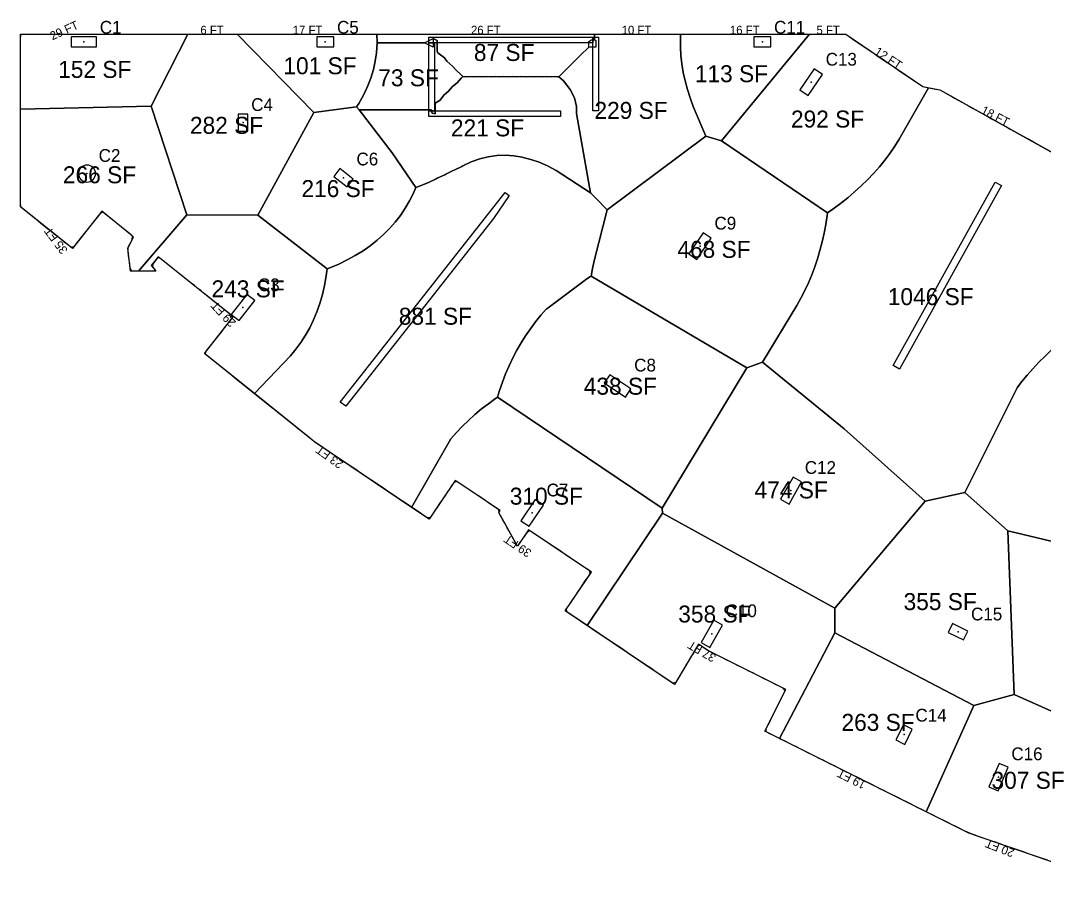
# Model space of a CAD drawing. Header units: metres. Extents: x 3272 to 9634, y 5311 to 56288.
# Drawn here: x 3292 to 4740, y 22001 to 23217 of the extents above; entities that cross this region are included whole.
import ezdxf
from ezdxf.enums import TextEntityAlignment as Align

# ---------------------------------------------------------------- set-up
doc = ezdxf.new("R2010")
doc.units = ezdxf.units.M
for name, color, linetype in [('BOUNDARY', 5, 'Continuous'), ('COL-LABEL', 2, 'Continuous'), ('COLS', 2, 'Continuous'), ('FLOOR_2_AREA_LABELS', 3, 'Continuous'), ('FLOOR_2_BOUNDARY', 5, 'Continuous'), ('FLOOR_2_COLUMNS', 7, 'Continuous'), ('FLOOR_2_FASCADE_COLUMNS', 30, 'Continuous'), ('FLOOR_2_FASCADE_WALLS', 4, 'Continuous'), ('FLOOR_2_LARGE_TRIBUTARY', 6, 'Continuous'), ('FLOOR_2_TRIBUTARY_COL_10', 2, 'Continuous'), ('FLOOR_2_TRIBUTARY_COL_11', 2, 'Continuous'), ('FLOOR_2_TRIBUTARY_COL_12', 2, 'Continuous'), ('FLOOR_2_TRIBUTARY_COL_16', 2, 'Continuous'), ('FLOOR_2_TRIBUTARY_COL_23', 2, 'Continuous'), ('FLOOR_2_TRIBUTARY_COL_24', 2, 'Continuous'), ('FLOOR_2_TRIBUTARY_COL_27', 2, 'Continuous'), ('FLOOR_2_TRIBUTARY_COL_32', 2, 'Continuous'), ('FLOOR_2_TRIBUTARY_COL_53', 2, 'Continuous'), ('FLOOR_2_TRIBUTARY_COL_54', 2, 'Continuous'), ('FLOOR_2_TRIBUTARY_COL_55', 2, 'Continuous'), ('FLOOR_2_TRIBUTARY_COL_56', 2, 'Continuous'), ('FLOOR_2_TRIBUTARY_COL_69', 2, 'Continuous'), ('FLOOR_2_TRIBUTARY_COL_7', 2, 'Continuous'), ('FLOOR_2_TRIBUTARY_COL_70', 2, 'Continuous'), ('FLOOR_2_TRIBUTARY_COL_71', 2, 'Continuous'), ('FLOOR_2_TRIBUTARY_COL_8', 2, 'Continuous'), ('FLOOR_2_TRIBUTARY_COL_9', 2, 'Continuous'), ('FLOOR_2_WALL_TRIBUTARY_43', 1, 'Continuous'), ('FLOOR_2_WALL_TRIBUTARY_44', 1, 'Continuous'), ('FLOOR_2_WALL_TRIBUTARY_45', 1, 'Continuous'), ('FLOOR_2_WALL_TRIBUTARY_46', 1, 'Continuous'), ('FLOOR_2_WALL_TRIBUTARY_47', 1, 'Continuous'), ('FLOOR_2_WALL_TRIBUTARY_62', 1, 'Continuous'), ('WALL', 4, 'Continuous')]:
    doc.layers.add(name, color=color, linetype=linetype)

msp = doc.modelspace()

# ---------------------------------------------------------------- linework, layer by layer
at = {"layer": 'BOUNDARY'}
msp.add_lwpolyline([(4826.5, 22001.1), (4633, 22068.1), (4344.6, 22212), (4374.1, 22271.1), (4264.8, 22325.6), (4250.8, 22335.1), (4216.9, 22278.3), (4062.4, 22382.3), (4099.3, 22437.1), (4010.6, 22496.7), (3994.9, 22473.4), (3968.5, 22521.3), (3970.2, 22523.9), (3906.8, 22566.6), (3869.9, 22511.9), (3708.6, 22620.5), (3552.2, 22745.9), (3593, 22797.7), (3487.1, 22882.7), (3477.2, 22870.1), (3484, 22862.3), (3448, 22862.3), (3443.9, 22894.8), (3452, 22910.4), (3450.1, 22912.4), (3407.1, 22946.9), (3365.6, 22894.2), (3292.3, 22953), (3292.3, 23197.1), (3373.3, 23197.1), (4458.8, 23197.1), (4567.7, 23123.2), (4592, 23118.4), (4851.1, 22974.5)], dxfattribs=at)
at = {"layer": 'COLS'}
for points in [[(3363.9, 23193.5), (3363.9, 23179.5), (3399.9, 23179.5), (3399.9, 23193.5)], [(3735.2, 23179.5), (3735.2, 23193.5), (3711.2, 23193.5), (3711.2, 23179.5)], [(4353, 23179.5), (4353, 23193.5), (4329, 23193.5), (4329, 23179.5)], [(4394.2, 23118.5), (4405.8, 23110.6), (4426, 23140.4), (4414.4, 23148.3)], [(3599.9, 23060.2), (3613.9, 23060.2), (3613.9, 23084.2), (3599.9, 23084.2)], [(3398.3, 23000.3), (3398.1, 23002.6), (3397.4, 23004.9), (3396.3, 23006.9), (3394.8, 23008.8), (3393, 23010.2), (3390.9, 23011.4), (3388.7, 23012), (3386.3, 23012.3), (3384, 23012), (3381.7, 23011.4), (3379.7, 23010.2), (3377.8, 23008.8), (3376.4, 23006.9), (3375.2, 23004.9), (3374.6, 23002.6), (3374.3, 23000.3), (3374.6, 22997.9), (3375.2, 22995.7), (3376.4, 22993.6), (3377.8, 22991.8), (3379.7, 22990.3), (3381.7, 22989.2), (3384, 22988.5), (3386.3, 22988.3), (3388.7, 22988.5), (3390.9, 22989.2), (3393, 22990.3), (3394.8, 22991.8), (3396.3, 22993.6), (3397.4, 22995.7), (3398.1, 22997.9)], [(3754, 22981.4), (3762.7, 22992.4), (3743.8, 23007.3), (3735.2, 22996.3)], [(4237, 22886.8), (4248.6, 22879), (4268.8, 22908.8), (4257.2, 22916.6)], [(3590.2, 22801.2), (3601.2, 22792.6), (3623.4, 22820.9), (3612.4, 22829.5)], [(4147.5, 22684.3), (4155.3, 22695.9), (4125.5, 22716), (4117.6, 22704.4)], [(4366.5, 22540.1), (4378.7, 22533.1), (4396.5, 22564.4), (4384.4, 22571.3)], [(3999.8, 22509.6), (4011.4, 22501.8), (4031.5, 22531.6), (4019.9, 22539.5)], [(4254.6, 22337.5), (4266.8, 22330.6), (4284.6, 22361.8), (4272.4, 22368.8)], [(4625.2, 22341), (4631.5, 22353.5), (4610, 22364.2), (4603.7, 22351.7)], [(4552.9, 22214.9), (4540.4, 22221.2), (4529.7, 22199.7), (4542.2, 22193.5)], [(4661.4, 22133.6), (4674.2, 22128), (4688.5, 22161.1), (4675.6, 22166.6)]]:
    msp.add_lwpolyline(points, close=True, dxfattribs=at)
at = {"layer": 'FLOOR_2_BOUNDARY'}
msp.add_lwpolyline([(4826.5, 22001.1), (4633, 22068.1), (4344.6, 22212), (4374.1, 22271.1), (4264.8, 22325.6), (4250.8, 22335.1), (4216.9, 22278.3), (4062.4, 22382.3), (4099.3, 22437.1), (4010.6, 22496.7), (3994.9, 22473.4), (3968.5, 22521.3), (3970.2, 22523.9), (3906.8, 22566.6), (3869.9, 22511.9), (3708.6, 22620.5), (3552.2, 22745.9), (3593, 22797.7), (3487.1, 22882.7), (3477.2, 22870.1), (3484, 22862.3), (3448, 22862.3), (3443.9, 22894.8), (3452, 22910.4), (3450.1, 22912.4), (3407.1, 22946.9), (3365.6, 22894.2), (3292.3, 22953), (3292.3, 23197.1), (3373.3, 23197.1), (4458.8, 23197.1), (4458.8, 23197.1), (4567.7, 23123.2), (4592, 23118.4), (4851.1, 22974.5)], dxfattribs=at)
at = {"layer": 'FLOOR_2_COLUMNS'}
for p in [(3381.9, 23186.5), (3723.2, 23186.5), (4341, 23186.5), (4410.1, 23129.4), (3606.9, 23072.2), (3386.3, 23000.3), (3748.9, 22994.4), (4252.9, 22897.8), (3606.8, 22811), (4136.5, 22700.1), (4381.5, 22552.2), (4015.7, 22520.6), (4617.6, 22352.6), (4269.6, 22349.7), (4541.3, 22207.3), (4674.9, 22147.3)]:
    msp.add_point(p, dxfattribs=at)
at = {"layer": 'FLOOR_2_FASCADE_COLUMNS'}
for points in [[(3292.3, 23089.9), (3292.3, 23095.9), (3292.3, 23101.9), (3292.3, 23107.9), (3292.3, 23113.9), (3292.3, 23119.9), (3292.3, 23125.9), (3292.3, 23131.9), (3292.3, 23137.9), (3292.3, 23143.9), (3292.3, 23149.9), (3292.3, 23155.9), (3292.3, 23161.9), (3292.3, 23167.9), (3292.3, 23173.9), (3292.3, 23179.9), (3292.3, 23185.9), (3292.3, 23191.9), (3293.1, 23197.1), (3299.1, 23197.1), (3305.1, 23197.1), (3311.1, 23197.1), (3317.1, 23197.1), (3323.1, 23197.1), (3329.1, 23197.1), (3335.1, 23197.1), (3341.1, 23197.1), (3347.1, 23197.1), (3353.1, 23197.1), (3359.1, 23197.1), (3365.1, 23197.1), (3371.1, 23197.1), (3377.1, 23197.1), (3383.1, 23197.1), (3389.1, 23197.1), (3395.1, 23197.1), (3401.1, 23197.1), (3407.1, 23197.1), (3413.1, 23197.1), (3419.1, 23197.1), (3425.1, 23197.1), (3431.1, 23197.1), (3437.1, 23197.1), (3443.1, 23197.1), (3449.1, 23197.1), (3455.1, 23197.1), (3461.1, 23197.1), (3467.1, 23197.1), (3473.1, 23197.1), (3479.1, 23197.1), (3485.1, 23197.1), (3491.1, 23197.1), (3497.1, 23197.1), (3503.1, 23197.1), (3509.1, 23197.1), (3515.1, 23197.1), (3521.1, 23197.1), (3527.1, 23197.1)], [(3527.1, 23197.1), (3533.1, 23197.1), (3539.1, 23197.1), (3545.1, 23197.1), (3551.1, 23197.1), (3557.1, 23197.1), (3563.1, 23197.1), (3569.1, 23197.1), (3575.1, 23197.1), (3581.1, 23197.1), (3587.1, 23197.1), (3593.1, 23197.1), (3599.1, 23197.1)], [(3599.1, 23197.1), (3605.1, 23197.1), (3611.1, 23197.1), (3617.1, 23197.1), (3623.1, 23197.1), (3629.1, 23197.1), (3635.1, 23197.1), (3641.1, 23197.1), (3647.1, 23197.1), (3653.1, 23197.1), (3659.1, 23197.1), (3665.1, 23197.1), (3671.1, 23197.1), (3677.1, 23197.1), (3683.1, 23197.1), (3689.1, 23197.1), (3695.1, 23197.1), (3701.1, 23197.1), (3707.1, 23197.1), (3713.1, 23197.1), (3719.1, 23197.1), (3725.1, 23197.1), (3731.1, 23197.1), (3737.1, 23197.1), (3743.1, 23197.1), (3749.1, 23197.1), (3755.1, 23197.1), (3761.1, 23197.1), (3767.1, 23197.1), (3773.1, 23197.1), (3779.1, 23197.1), (3785.1, 23197.1), (3791.1, 23197.1), (3797.1, 23197.1)], [(4223.1, 23197.1), (4229.1, 23197.1), (4235.1, 23197.1), (4241.1, 23197.1), (4247.1, 23197.1), (4253.1, 23197.1), (4259.1, 23197.1), (4265.1, 23197.1), (4271.1, 23197.1), (4277.1, 23197.1), (4283.1, 23197.1), (4289.1, 23197.1), (4295.1, 23197.1), (4301.1, 23197.1), (4307.1, 23197.1), (4313.1, 23197.1), (4319.1, 23197.1), (4325.1, 23197.1), (4331.1, 23197.1), (4337.1, 23197.1), (4343.1, 23197.1), (4349.1, 23197.1), (4355.1, 23197.1), (4361.1, 23197.1), (4367.1, 23197.1), (4373.1, 23197.1), (4379.1, 23197.1), (4385.1, 23197.1), (4391.1, 23197.1), (4397.1, 23197.1), (4403.1, 23197.1), (4409.1, 23197.1)], [(4409.1, 23197.1), (4415.1, 23197.1), (4421.1, 23197.1), (4427.1, 23197.1), (4433.1, 23197.1), (4439.1, 23197.1), (4445.1, 23197.1), (4451.1, 23197.1), (4457.1, 23197.1), (4458.8, 23197.1)], [(4458.8, 23197.1), (4463.8, 23193.8), (4468.7, 23190.4), (4473.7, 23187), (4478.7, 23183.7), (4483.6, 23180.3), (4488.6, 23176.9), (4493.6, 23173.5), (4498.5, 23170.2), (4503.5, 23166.8), (4508.5, 23163.4), (4513.4, 23160.1), (4518.4, 23156.7), (4523.4, 23153.3), (4528.3, 23150), (4533.3, 23146.6), (4538.3, 23143.2), (4543.2, 23139.9), (4548.2, 23136.5), (4553.1, 23133.1), (4558.1, 23129.7), (4563.1, 23126.4), (4568.1, 23123.2), (4574, 23122)], [(3461.8, 22862.3), (3455.8, 22862.3), (3449.8, 22862.3), (3447.4, 22866.4), (3446.7, 22872.4), (3445.9, 22878.4), (3445.2, 22884.3), (3444.4, 22890.3), (3444.5, 22896.1), (3447.3, 22901.4), (3450.1, 22906.7), (3450.8, 22911.7), (3446.2, 22915.5), (3441.5, 22919.3), (3436.8, 22923), (3432.1, 22926.8), (3427.4, 22930.5), (3422.8, 22934.3), (3418.1, 22938), (3413.4, 22941.8), (3408.7, 22945.5), (3404.7, 22943.8), (3401, 22939.1), (3397.2, 22934.4), (3393.5, 22929.7), (3389.8, 22925), (3386.1, 22920.3), (3382.4, 22915.5), (3378.7, 22910.8), (3375, 22906.1), (3371.2, 22901.4), (3367.5, 22896.7), (3363.4, 22896), (3358.7, 22899.8), (3354, 22903.5), (3349.3, 22907.3), (3344.6, 22911.1), (3340, 22914.8), (3335.3, 22918.6), (3330.6, 22922.3), (3325.9, 22926.1), (3321.2, 22929.8), (3316.6, 22933.6), (3311.9, 22937.3), (3307.2, 22941.1), (3302.5, 22944.8), (3297.8, 22948.6), (3293.1, 22952.3), (3292.3, 22957.9), (3292.3, 22963.9), (3292.3, 22969.9), (3292.3, 22975.9), (3292.3, 22981.9), (3292.3, 22987.9), (3292.3, 22993.9), (3292.3, 22999.9), (3292.3, 23005.9), (3292.3, 23011.9), (3292.3, 23017.9), (3292.3, 23023.9), (3292.3, 23029.9), (3292.3, 23035.9), (3292.3, 23041.9), (3292.3, 23047.9), (3292.3, 23053.9), (3292.3, 23059.9), (3292.3, 23065.9), (3292.3, 23071.9), (3292.3, 23077.9), (3292.3, 23083.9), (3292.3, 23089.9)], [(3623.6, 22688.6), (3619, 22692.3), (3614.3, 22696.1), (3609.6, 22699.8), (3604.9, 22703.6), (3600.2, 22707.4), (3595.5, 22711.1), (3590.9, 22714.9), (3586.2, 22718.6), (3581.5, 22722.4), (3576.8, 22726.1), (3572.1, 22729.9), (3567.5, 22733.6), (3562.8, 22737.4), (3558.1, 22741.1), (3553.4, 22744.9), (3554.9, 22749.4), (3558.7, 22754.1), (3562.4, 22758.8), (3566.1, 22763.5), (3569.8, 22768.2), (3573.5, 22772.9), (3577.2, 22777.6), (3580.9, 22782.3), (3584.6, 22787.1), (3588.4, 22791.8), (3592.1, 22796.5), (3589.6, 22800.5), (3584.9, 22804.2), (3580.2, 22808), (3575.5, 22811.7), (3570.9, 22815.5), (3566.2, 22819.3), (3561.5, 22823), (3556.8, 22826.8), (3552.1, 22830.5), (3547.5, 22834.3), (3542.8, 22838), (3538.1, 22841.8), (3533.4, 22845.5), (3528.7, 22849.3), (3524.1, 22853), (3519.4, 22856.8), (3514.7, 22860.6), (3510, 22864.3), (3505.3, 22868.1), (3500.7, 22871.8), (3496, 22875.6), (3491.3, 22879.3), (3486.7, 22882.2), (3483, 22877.5), (3479.3, 22872.8), (3478.8, 22868.2), (3482.8, 22863.6), (3479.8, 22862.3), (3473.8, 22862.3), (3467.8, 22862.3), (3461.8, 22862.3)], [(4095, 22360.4), (4090, 22363.7), (4085, 22367.1), (4080, 22370.4), (4075.1, 22373.8), (4070.1, 22377.1), (4065.1, 22380.5), (4063.9, 22384.6), (4067.3, 22389.6), (4070.6, 22394.5), (4074, 22399.5), (4077.3, 22404.5), (4080.7, 22409.5), (4084, 22414.4), (4087.4, 22419.4), (4090.7, 22424.4), (4094.1, 22429.4), (4097.4, 22434.4), (4097, 22438.6), (4092, 22441.9), (4087, 22445.3), (4082.1, 22448.6), (4077.1, 22452), (4072.1, 22455.3), (4067.1, 22458.7), (4062.1, 22462), (4057.2, 22465.4), (4052.2, 22468.7), (4047.2, 22472.1), (4042.2, 22475.4), (4037.3, 22478.8), (4032.3, 22482.1), (4027.3, 22485.5), (4022.3, 22488.8), (4017.4, 22492.2), (4012.4, 22495.5), (4008.4, 22493.5), (4005.1, 22488.6), (4001.7, 22483.6), (3998.4, 22478.6), (3995, 22473.6), (3992.1, 22478.4), (3989.2, 22483.6), (3986.3, 22488.9), (3983.4, 22494.2), (3980.5, 22499.4), (3977.7, 22504.7), (3974.8, 22509.9), (3971.9, 22515.2), (3969, 22520.4), (3968.7, 22525), (3963.7, 22528.3), (3958.7, 22531.7), (3953.8, 22535), (3948.8, 22538.4), (3943.8, 22541.7), (3938.8, 22545.1), (3933.8, 22548.4), (3928.9, 22551.8), (3923.9, 22555.1), (3918.9, 22558.5), (3913.9, 22561.8), (3909, 22565.2), (3904.9, 22563.8), (3901.6, 22558.8), (3898.2, 22553.8), (3894.9, 22548.9), (3891.5, 22543.9), (3888.2, 22538.9), (3884.8, 22533.9), (3881.5, 22528.9), (3878.1, 22524), (3874.7, 22519), (3871.4, 22514), (3867.1, 22513.8), (3862.1, 22517.1), (3857.2, 22520.5), (3852.2, 22523.8), (3847.2, 22527.2)], [(4367.8, 22200.5), (4362.4, 22203.2), (4357, 22205.8), (4351.6, 22208.5), (4346.3, 22211.2), (4346.5, 22215.8), (4349.2, 22221.1), (4351.9, 22226.5), (4354.5, 22231.9), (4357.2, 22237.2), (4359.9, 22242.6), (4362.6, 22248), (4365.3, 22253.3), (4367.9, 22258.7), (4370.6, 22264.1), (4373.3, 22269.4), (4370.4, 22272.9), (4365, 22275.6), (4359.6, 22278.3), (4354.3, 22281), (4348.9, 22283.7), (4343.5, 22286.3), (4338.2, 22289), (4332.8, 22291.7), (4327.4, 22294.4), (4322.1, 22297.1), (4316.7, 22299.7), (4311.3, 22302.4), (4306, 22305.1), (4300.6, 22307.8), (4295.2, 22310.5), (4289.9, 22313.1), (4284.5, 22315.8), (4279.1, 22318.5), (4273.8, 22321.2), (4268.4, 22323.9), (4263.1, 22326.8), (4258.2, 22330.1), (4253.2, 22333.5), (4249.2, 22332.4), (4246.1, 22327.3), (4243, 22322.1), (4240, 22317), (4236.9, 22311.8), (4233.8, 22306.7), (4230.8, 22301.5), (4227.7, 22296.3), (4224.6, 22291.2), (4221.5, 22286), (4218.5, 22280.9), (4214.4, 22280), (4209.5, 22283.3), (4204.5, 22286.7), (4199.5, 22290), (4194.5, 22293.4), (4189.5, 22296.7), (4184.6, 22300.1), (4179.6, 22303.4), (4174.6, 22306.8), (4169.6, 22310.1), (4164.7, 22313.5), (4159.7, 22316.8), (4154.7, 22320.2), (4149.7, 22323.5), (4144.8, 22326.9), (4139.8, 22330.2), (4134.8, 22333.6), (4129.8, 22336.9), (4124.8, 22340.3), (4119.9, 22343.6), (4114.9, 22347), (4109.9, 22350.3), (4104.9, 22353.7), (4100, 22357), (4095, 22360.4)], [(4571.8, 22098.7), (4566.4, 22101.3), (4561, 22104), (4555.6, 22106.7), (4550.3, 22109.4), (4544.9, 22112.1), (4539.5, 22114.7), (4534.2, 22117.4), (4528.8, 22120.1), (4523.4, 22122.8), (4518.1, 22125.5), (4512.7, 22128.1), (4507.3, 22130.8), (4502, 22133.5), (4496.6, 22136.2), (4491.2, 22138.9), (4485.9, 22141.5), (4480.5, 22144.2), (4475.1, 22146.9), (4469.8, 22149.6), (4464.4, 22152.3), (4459, 22154.9), (4453.6, 22157.6), (4448.3, 22160.3), (4442.9, 22163), (4437.5, 22165.7), (4432.2, 22168.3), (4426.8, 22171), (4421.4, 22173.7), (4416.1, 22176.4), (4410.7, 22179.1), (4405.3, 22181.7), (4400, 22184.4), (4394.6, 22187.1), (4389.2, 22189.8), (4383.9, 22192.5), (4378.5, 22195.1), (4373.1, 22197.8), (4367.8, 22200.5)], [(4744.1, 22029.6), (4738.4, 22031.6), (4732.7, 22033.6), (4727.1, 22035.5), (4721.4, 22037.5), (4715.7, 22039.4), (4710.1, 22041.4), (4704.4, 22043.4), (4698.7, 22045.3), (4693, 22047.3), (4687.4, 22049.3), (4681.7, 22051.2), (4676, 22053.2), (4670.4, 22055.2), (4664.7, 22057.1), (4659, 22059.1), (4653.4, 22061), (4647.7, 22063), (4642, 22065), (4636.4, 22066.9), (4630.8, 22069.2), (4625.4, 22071.9), (4620.1, 22074.6), (4614.7, 22077.2), (4609.3, 22079.9), (4604, 22082.6), (4598.6, 22085.3), (4593.2, 22087.9), (4587.9, 22090.6), (4582.5, 22093.3), (4577.1, 22096), (4571.8, 22098.7)]]:
    msp.add_lwpolyline(points, dxfattribs=at)
at = {"layer": 'FLOOR_2_FASCADE_WALLS'}
for points in [[(3797.1, 23197.1), (3803.1, 23197.1), (3809.1, 23197.1), (3815.1, 23197.1), (3821.1, 23197.1), (3827.1, 23197.1), (3833.1, 23197.1), (3839.1, 23197.1), (3845.1, 23197.1), (3851.1, 23197.1), (3857.1, 23197.1), (3863.1, 23197.1), (3869.1, 23197.1), (3875.1, 23197.1), (3881.1, 23197.1), (3887.1, 23197.1), (3893.1, 23197.1), (3899.1, 23197.1), (3905.1, 23197.1), (3911.1, 23197.1), (3917.1, 23197.1), (3923.1, 23197.1), (3929.1, 23197.1), (3935.1, 23197.1), (3941.1, 23197.1), (3947.1, 23197.1), (3953.1, 23197.1), (3959.1, 23197.1), (3965.1, 23197.1), (3971.1, 23197.1), (3977.1, 23197.1), (3983.1, 23197.1), (3989.1, 23197.1), (3995.1, 23197.1), (4001.1, 23197.1), (4007.1, 23197.1), (4013.1, 23197.1), (4019.1, 23197.1), (4025.1, 23197.1), (4031.1, 23197.1), (4037.1, 23197.1), (4043.1, 23197.1), (4049.1, 23197.1), (4055.1, 23197.1), (4061.1, 23197.1), (4067.1, 23197.1), (4073.1, 23197.1), (4079.1, 23197.1), (4085.1, 23197.1), (4091.1, 23197.1), (4097.1, 23197.1), (4103.1, 23197.1)], [(4103.1, 23197.1), (4109.1, 23197.1), (4115.1, 23197.1), (4121.1, 23197.1), (4127.1, 23197.1), (4133.1, 23197.1), (4139.1, 23197.1), (4145.1, 23197.1), (4151.1, 23197.1), (4157.1, 23197.1), (4163.1, 23197.1), (4169.1, 23197.1), (4175.1, 23197.1), (4181.1, 23197.1), (4187.1, 23197.1), (4193.1, 23197.1), (4199.1, 23197.1), (4205.1, 23197.1), (4211.1, 23197.1), (4217.1, 23197.1), (4223.1, 23197.1)], [(4574, 23122), (4579.9, 23120.8), (4585.8, 23119.7), (4591.7, 23118.5), (4596.9, 23115.7), (4602.2, 23112.8), (4607.4, 23109.9), (4612.7, 23106.9), (4617.9, 23104), (4623.2, 23101.1), (4628.4, 23098.2), (4633.6, 23095.3), (4638.9, 23092.4), (4644.1, 23089.5), (4649.4, 23086.5), (4654.6, 23083.6), (4659.9, 23080.7), (4665.1, 23077.8), (4670.4, 23074.9), (4675.6, 23072), (4680.9, 23069.1), (4686.1, 23066.2), (4691.3, 23063.2), (4696.6, 23060.3), (4701.8, 23057.4), (4707.1, 23054.5), (4712.3, 23051.6), (4717.6, 23048.7), (4722.8, 23045.8), (4728.1, 23042.8), (4733.3, 23039.9), (4738.5, 23037), (4743.8, 23034.1)], [(3847.2, 22527.2), (3842.2, 22530.5), (3837.3, 22533.9), (3832.3, 22537.2), (3827.3, 22540.6), (3822.3, 22543.9), (3817.4, 22547.3), (3812.4, 22550.6), (3807.4, 22554), (3802.4, 22557.3), (3797.4, 22560.7), (3792.5, 22564), (3787.5, 22567.4), (3782.5, 22570.7), (3777.5, 22574.1), (3772.6, 22577.4), (3767.6, 22580.8), (3762.6, 22584.1), (3757.6, 22587.5), (3752.6, 22590.8), (3747.7, 22594.2), (3742.7, 22597.5), (3737.7, 22600.9), (3732.7, 22604.2), (3727.8, 22607.6), (3722.8, 22610.9), (3717.8, 22614.3), (3712.8, 22617.6), (3707.9, 22621), (3703.2, 22624.8), (3698.5, 22628.5), (3693.8, 22632.3), (3689.2, 22636), (3684.5, 22639.8), (3679.8, 22643.5), (3675.1, 22647.3), (3670.4, 22651.1), (3665.8, 22654.8), (3661.1, 22658.6), (3656.4, 22662.3), (3651.7, 22666.1), (3647, 22669.8), (3642.4, 22673.6), (3637.7, 22677.3), (3633, 22681.1), (3628.3, 22684.8), (3623.6, 22688.6)]]:
    msp.add_lwpolyline(points, dxfattribs=at)
at = {"layer": 'FLOOR_2_LARGE_TRIBUTARY'}
for points in [[(3477.2, 23095.6), (3292.3, 23091.2), (3292.3, 23197.1), (3373.3, 23197.1), (3528.8, 23197.1), (3477.2, 23095.6)], [(3627.6, 22941.6), (3527.5, 22941.7), (3477.2, 23095.6), (3528.8, 23197.1), (3598.5, 23197.1), (3707.1, 23086.5), (3627.6, 22941.6)], [(3796.5, 23185.1), (3795.7, 23171.1), (3793.9, 23159.1), (3791.2, 23147.1), (3787.4, 23135.1), (3782.7, 23123.1), (3777, 23111.1), (3770.4, 23099.1), (3767.5, 23094.7), (3707.1, 23086.5), (3598.5, 23197.1), (3796, 23197.1), (3796.5, 23185.1)], [(3782.7, 23123.1), (3787.4, 23135.1), (3791.2, 23147.1), (3793.9, 23159.1), (3795.7, 23171.1), (3796.5, 23185.1), (3863.5, 23185.1), (3875.5, 23191.1), (3875.5, 23191.1), (3881.5, 23188.1), (3881.5, 23173.1), (3882.5, 23171.1), (3891.5, 23163.9), (3894.9, 23159.1), (3903.5, 23151.6), (3907.1, 23147.1), (3915.5, 23139.5), (3917.4, 23137.2), (3915.1, 23135.1), (3909.5, 23128.7), (3903, 23123.1), (3897.5, 23116.5), (3890.7, 23111.1), (3885.5, 23104), (3878.5, 23099.6), (3878.5, 23084.6), (3874.1, 23085.7), (3873, 23090.1), (3771.2, 23090.1), (3767.5, 23094.7), (3770.4, 23099.1), (3777, 23111.1), (3782.7, 23123.1)], [(4017.5, 23136.9), (4011.5, 23137.3), (4005.5, 23136.9), (3999.5, 23137.3), (3993.5, 23136.9), (3987.5, 23137.3), (3981.5, 23136.9), (3975.5, 23137.3), (3969.5, 23136.9), (3963.5, 23137.3), (3957.5, 23136.9), (3951.5, 23137.3), (3945.5, 23136.9), (3939.5, 23137.3), (3933.5, 23136.9), (3927.5, 23137.3), (3921.5, 23136.9), (3917.4, 23137.2), (3915.5, 23139.5), (3907.1, 23147.1), (3903.5, 23151.6), (3894.9, 23159.1), (3891.5, 23163.9), (3882.5, 23171.1), (3881.5, 23173.1), (3881.5, 23188.1), (3875.5, 23191.1), (3875.5, 23179.1), (3863.5, 23185.1), (3796.5, 23185.1), (3796, 23197.1), (3875.5, 23197.1), (3887.5, 23197.1), (3899.5, 23197.1), (3911.5, 23197.1), (3923.5, 23197.1), (3935.5, 23197.1), (3947.5, 23197.1), (3959.5, 23197.1), (3971.5, 23197.1), (3983.5, 23197.1), (3995.5, 23197.1), (4007.5, 23197.1), (4019.5, 23197.1), (4031.5, 23197.1), (4043.5, 23197.1), (4055.5, 23197.1), (4067.5, 23197.1), (4079.5, 23197.1), (4091.5, 23197.1), (4099.5, 23197.1), (4103.5, 23197.1), (4103.5, 23189.1), (4105.5, 23188.1), (4105.5, 23179.1), (4105.5, 23179.1), (4095.5, 23179.1), (4083.5, 23167.1), (4083.5, 23167.1), (4071.5, 23155.1), (4071.5, 23155.1), (4059.5, 23143.1), (4059.5, 23143.1), (4053.5, 23137.1), (4051.5, 23137.1), (4047.5, 23137.3), (4041.5, 23136.9), (4035.5, 23137.3), (4029.5, 23136.9), (4023.5, 23137.3), (4017.5, 23136.9)], [(4069.1, 23119.1), (4059.7, 23131.1), (4053.5, 23137.1), (4059.5, 23143.1), (4059.5, 23143.1), (4071.5, 23155.1), (4071.5, 23155.1), (4083.5, 23167.1), (4083.5, 23167.1), (4095.5, 23179.1), (4095.5, 23187.1), (4099.5, 23189.1), (4103.5, 23189.1), (4103.5, 23197.1), (4123.5, 23197.1), (4225.2, 23197.1), (4225.3, 23179.1), (4226, 23167.1), (4227.3, 23155.1), (4229.2, 23143.1), (4231.8, 23131.1), (4235, 23119.1), (4238.8, 23107.1), (4243.2, 23095.1), (4260.9, 23053.2), (4121.5, 22948.8), (4105.5, 22965.6), (4098, 22973), (4078.5, 23085.1), (4078.5, 23095.1), (4075.4, 23107.1), (4069.1, 23119.1)], [(4283.3, 23046.3), (4260.9, 23053.2), (4243.2, 23095.1), (4238.8, 23107.1), (4235, 23119.1), (4231.8, 23131.1), (4229.2, 23143.1), (4227.3, 23155.1), (4226, 23167.1), (4225.3, 23179.1), (4225.2, 23197.1), (4407.9, 23197.1), (4283.3, 23046.3)], [(4283.3, 23046.3), (4407.9, 23197.1), (4458.8, 23197.1), (4567.7, 23123.2), (4576.1, 23121.6), (4534.5, 23049), (4528.1, 23038.8), (4521.3, 23028.8), (4514.1, 23019.1), (4506.4, 23009.7), (4498.3, 23000.4), (4489.8, 22991.4), (4480.9, 22982.7), (4471.5, 22974.2), (4461.7, 22965.9), (4451.5, 22957.8), (4440.8, 22950), (4433.1, 22944.7), (4283.3, 23046.3)], [(3953.5, 23024.1), (3941.5, 23021.1), (3929.5, 23016.7), (3917.5, 23011), (3916.1, 23010.2), (3905.5, 23005.2), (3904.1, 23004.4), (3893.5, 22999.4), (3892.1, 22998.6), (3881.5, 22993.5), (3880.1, 22992.8), (3868, 22987), (3855.1, 22981.9), (3851.4, 22980.6), (3817.9, 23029.5), (3771.2, 23090.1), (3873, 23090.1), (3874.1, 23085.7), (3878.5, 23084.6), (3878.5, 23099.6), (3885.5, 23104), (3890.7, 23111.1), (3897.5, 23116.5), (3903, 23123.1), (3909.5, 23128.7), (3915.1, 23135.1), (3917.4, 23137.2), (3921.5, 23136.9), (3927.5, 23137.3), (3933.5, 23136.9), (3939.5, 23137.3), (3945.5, 23136.9), (3951.5, 23137.3), (3957.5, 23136.9), (3963.5, 23137.3), (3969.5, 23136.9), (3975.5, 23137.3), (3981.5, 23136.9), (3987.5, 23137.3), (3993.5, 23136.9), (3999.5, 23137.3), (4005.5, 23136.9), (4011.5, 23137.3), (4017.5, 23136.9), (4023.5, 23137.3), (4029.5, 23136.9), (4035.5, 23137.3), (4041.5, 23136.9), (4047.5, 23137.3), (4051.5, 23137.1), (4053.5, 23137.1), (4059.7, 23131.1), (4069.1, 23119.1), (4075.4, 23107.1), (4078.5, 23095.1), (4078.5, 23085.1), (4098, 22973), (4049.5, 23004.5), (4037.5, 23011), (4025.5, 23016.2), (4013.5, 23020.2), (4006.1, 23021.9), (4001.5, 23023.2), (3989.5, 23025.4), (3977.5, 23026.3), (3965.5, 23025.9), (3953.5, 23024.1)], [(3477.2, 23095.6), (3527.5, 22941.7), (3459.3, 22862.3), (3448, 22862.3), (3443.9, 22894.8), (3452, 22910.4), (3450.1, 22912.4), (3407.1, 22946.9), (3365.6, 22894.2), (3292.3, 22953), (3292.3, 23091.2), (3477.2, 23095.6)], [(3707.1, 23086.5), (3767.5, 23094.7), (3771.2, 23090.1), (3817.9, 23029.5), (3851.4, 22980.6), (3847.8, 22972.4), (3842.2, 22961.5), (3836.1, 22951.1), (3829.3, 22941.1), (3822, 22931.6), (3814.1, 22922.6), (3805.6, 22914), (3796.5, 22905.9), (3786.8, 22898.2), (3776.5, 22891), (3765.6, 22884.3), (3754.2, 22878.1), (3742.2, 22872.3), (3729.5, 22866.9), (3725.8, 22865.6), (3627.6, 22941.6), (3707.1, 23086.5)], [(4100.7, 22866.1), (4103.5, 22878.7), (4121.5, 22948.8), (4260.9, 23053.2), (4283.3, 23046.3), (4433.1, 22944.7), (4432.6, 22940.9), (4430.7, 22928.2), (4428.3, 22915.8), (4425.6, 22903.6), (4422.5, 22891.6), (4419, 22879.8), (4415.1, 22868.2), (4410.8, 22856.9), (4406.1, 22845.8), (4401, 22834.9), (4395.6, 22824.2), (4389.7, 22813.7), (4341, 22733.9), (4319.1, 22725.7), (4098.9, 22855.4), (4100.7, 22866.1)], [(3711.4, 22804.9), (3715.6, 22816.8), (3719.1, 22829.3), (3722.1, 22842.2), (3724.5, 22855.6), (3725.8, 22865.6), (3729.5, 22866.9), (3742.2, 22872.3), (3754.2, 22878.1), (3765.6, 22884.3), (3776.5, 22891), (3786.8, 22898.2), (3796.5, 22905.9), (3805.6, 22914), (3814.1, 22922.6), (3822, 22931.6), (3829.3, 22941.1), (3836.1, 22951.1), (3842.2, 22961.5), (3847.8, 22972.4), (3851.4, 22980.6), (3855.1, 22981.9), (3868, 22987), (3880.1, 22992.8), (3881.5, 22993.5), (3892.1, 22998.6), (3893.5, 22999.4), (3904.1, 23004.4), (3905.5, 23005.2), (3916.1, 23010.2), (3917.5, 23011), (3929.5, 23016.7), (3941.5, 23021.1), (3953.5, 23024.1), (3965.5, 23025.9), (3977.5, 23026.3), (3989.5, 23025.4), (4001.5, 23023.2), (4006.1, 23021.9), (4013.5, 23020.2), (4025.5, 23016.2), (4037.5, 23011), (4049.5, 23004.5), (4098, 22973), (4105.5, 22965.6), (4121.5, 22948.8), (4103.5, 22878.7), (4100.7, 22866.1), (4098.9, 22855.4), (4097, 22854.1), (4091.2, 22849.9), (4036.2, 22809), (4036, 22808.9), (4028.1, 22799.9), (4020.5, 22790.6), (4013.3, 22781), (4006.4, 22771.1), (4000, 22760.9), (3993.9, 22750.4), (3988.3, 22739.6), (3983, 22728.5), (3978.1, 22717.1), (3973.6, 22705.4), (3969.4, 22693.4), (3966.6, 22684.1), (3964, 22682.3), (3953.9, 22675), (3944.1, 22667.5), (3934.7, 22659.6), (3925.7, 22651.4), (3917, 22643), (3908.7, 22634.3), (3900.8, 22625.2), (3900.7, 22625.2), (3845.2, 22528.5), (3708.6, 22620.5), (3700.3, 22627.1), (3622.9, 22689.2), (3673.9, 22742.7), (3681.7, 22751.9), (3688.8, 22761.6), (3695.3, 22771.7), (3701.3, 22782.3), (3706.6, 22793.3), (3711.4, 22804.9)], [(3527.5, 22941.7), (3627.6, 22941.6), (3725.8, 22865.6), (3724.5, 22855.6), (3722.1, 22842.2), (3719.1, 22829.3), (3715.6, 22816.8), (3711.4, 22804.9), (3706.6, 22793.3), (3701.3, 22782.3), (3695.3, 22771.7), (3688.8, 22761.6), (3681.7, 22751.9), (3673.9, 22742.7), (3622.9, 22689.2), (3552.2, 22745.9), (3593, 22797.7), (3487.1, 22882.7), (3477.2, 22870.1), (3484, 22862.3), (3459.3, 22862.3), (3527.5, 22941.7)], [(3969.4, 22693.4), (3973.6, 22705.4), (3978.1, 22717.1), (3983, 22728.5), (3988.3, 22739.6), (3993.9, 22750.4), (4000, 22760.9), (4006.4, 22771.1), (4013.3, 22781), (4020.5, 22790.6), (4028.1, 22799.9), (4036, 22808.9), (4036.2, 22809), (4091.2, 22849.9), (4097, 22854.1), (4098.9, 22855.4), (4319.1, 22725.7), (4199.4, 22527.4), (3966.6, 22684.1), (3969.4, 22693.4)], [(4707.5, 22705.8), (4715.2, 22715.2), (4723.3, 22724.4), (4731.8, 22733.5), (4740.7, 22742.3), (4749.9, 22750.9), (4759.5, 22759.2), (4762.6, 22761.7), (5004.5, 22649.2), (5008.1, 22588.1), (4948.7, 22433.2), (4688.1, 22495.2), (4627.4, 22549.7), (4701, 22697.2), (4707.5, 22705.8)], [(4319.1, 22725.7), (4341, 22733.9), (4456.5, 22639.6), (4571.2, 22537.2), (4443.3, 22385.9), (4200, 22520.3), (4199.4, 22527.4), (4319.1, 22725.7)], [(3900.8, 22625.2), (3908.7, 22634.3), (3917, 22643), (3925.7, 22651.4), (3934.7, 22659.6), (3944.1, 22667.5), (3953.9, 22675), (3964, 22682.3), (3966.6, 22684.1), (4199.4, 22527.4), (4200, 22520.3), (4093.2, 22361.6), (4062.4, 22382.3), (4099.3, 22437.1), (4010.6, 22496.7), (3994.9, 22473.4), (3968.5, 22521.3), (3970.2, 22523.9), (3906.8, 22566.6), (3869.9, 22511.9), (3845.2, 22528.5), (3900.7, 22625.2), (3900.8, 22625.2)], [(4443.3, 22385.9), (4571.2, 22537.2), (4627.4, 22549.7), (4688.1, 22495.2), (4697.2, 22264.2), (4640, 22248.2), (4443.6, 22351.3), (4443.3, 22385.9)], [(4200, 22520.3), (4443.3, 22385.9), (4443.6, 22351.3), (4365.3, 22201.7), (4344.6, 22212), (4374.1, 22271.1), (4264.8, 22325.6), (4250.8, 22335.1), (4216.9, 22278.3), (4093.2, 22361.6), (4200, 22520.3)], [(4688.1, 22495.2), (4948.7, 22433.2), (4950.8, 22425.5), (4859.2, 22198), (4853.2, 22194.3), (4697.2, 22264.2), (4688.1, 22495.2)], [(4443.6, 22351.3), (4640, 22248.2), (4572.6, 22098.2), (4365.3, 22201.7), (4443.6, 22351.3)], [(4640, 22248.2), (4697.2, 22264.2), (4853.2, 22194.3), (4790.6, 22013.5), (4633, 22068.1), (4572.6, 22098.2), (4640, 22248.2)]]:
    msp.add_lwpolyline(points, close=True, dxfattribs=at)
msp.add_lwpolyline([(4740.7, 22742.3), (4731.8, 22733.5), (4723.3, 22724.4), (4715.2, 22715.2), (4707.5, 22705.8), (4701, 22697.2), (4627.4, 22549.7), (4571.2, 22537.2), (4456.5, 22639.6), (4456.5, 22639.6), (4341, 22733.9), (4389.7, 22813.7), (4395.6, 22824.2), (4401, 22834.9), (4406.1, 22845.8), (4410.8, 22856.9), (4415.1, 22868.2), (4419, 22879.8), (4422.5, 22891.6), (4425.6, 22903.6), (4428.3, 22915.8), (4430.7, 22928.2), (4432.6, 22940.9), (4433.1, 22944.7), (4440.8, 22950), (4451.5, 22957.8), (4461.7, 22965.9), (4471.5, 22974.2), (4480.9, 22982.7), (4489.8, 22991.4), (4498.3, 23000.4), (4506.4, 23009.7), (4514.1, 23019.1), (4521.3, 23028.8), (4528.1, 23038.8), (4534.5, 23049), (4576.1, 23121.6), (4592, 23118.4), (4623.8, 23100.8), (4713.7, 23050.8), (4759.3, 23025.5)], dxfattribs=at)
at = {"layer": 'FLOOR_2_TRIBUTARY_COL_10'}
msp.add_lwpolyline([(4319.1, 22725.7), (4341, 22733.9), (4456.5, 22639.6), (4571.2, 22537.2), (4443.3, 22385.9), (4200, 22520.3), (4199.4, 22527.4), (4319.1, 22725.7)], close=True, dxfattribs=at)
at = {"layer": 'FLOOR_2_TRIBUTARY_COL_11'}
msp.add_lwpolyline([(3900.8, 22625.2), (3908.7, 22634.3), (3917, 22643), (3925.7, 22651.4), (3934.7, 22659.6), (3944.1, 22667.5), (3953.9, 22675), (3964, 22682.3), (3966.6, 22684.1), (4199.4, 22527.4), (4200, 22520.3), (4093.2, 22361.6), (4062.4, 22382.3), (4099.3, 22437.1), (4010.6, 22496.7), (3994.9, 22473.4), (3968.5, 22521.3), (3970.2, 22523.9), (3906.8, 22566.6), (3869.9, 22511.9), (3845.2, 22528.5), (3900.7, 22625.2), (3900.8, 22625.2)], close=True, dxfattribs=at)
at = {"layer": 'FLOOR_2_TRIBUTARY_COL_12'}
msp.add_lwpolyline([(3969.4, 22693.4), (3973.6, 22705.4), (3978.1, 22717.1), (3983, 22728.5), (3988.3, 22739.6), (3993.9, 22750.4), (4000, 22760.9), (4006.4, 22771.1), (4013.3, 22781), (4020.5, 22790.6), (4028.1, 22799.9), (4036, 22808.9), (4036.2, 22809), (4091.2, 22849.9), (4097, 22854.1), (4098.9, 22855.4), (4319.1, 22725.7), (4199.4, 22527.4), (3966.6, 22684.1), (3969.4, 22693.4)], close=True, dxfattribs=at)
at = {"layer": 'FLOOR_2_TRIBUTARY_COL_16'}
msp.add_lwpolyline([(4283.3, 23046.3), (4407.9, 23197.1), (4458.8, 23197.1), (4567.7, 23123.2), (4576.1, 23121.6), (4534.5, 23049), (4528.1, 23038.8), (4521.3, 23028.8), (4514.1, 23019.1), (4506.4, 23009.7), (4498.3, 23000.4), (4489.8, 22991.4), (4480.9, 22982.7), (4471.5, 22974.2), (4461.7, 22965.9), (4451.5, 22957.8), (4440.8, 22950), (4433.1, 22944.7), (4283.3, 23046.3)], close=True, dxfattribs=at)
at = {"layer": 'FLOOR_2_TRIBUTARY_COL_23'}
msp.add_lwpolyline([(4100.7, 22866.1), (4103.5, 22878.7), (4121.5, 22948.8), (4260.9, 23053.2), (4283.3, 23046.3), (4433.1, 22944.7), (4432.6, 22940.9), (4430.7, 22928.2), (4428.3, 22915.8), (4425.6, 22903.6), (4422.5, 22891.6), (4419, 22879.8), (4415.1, 22868.2), (4410.8, 22856.9), (4406.1, 22845.8), (4401, 22834.9), (4395.6, 22824.2), (4389.7, 22813.7), (4341, 22733.9), (4319.1, 22725.7), (4098.9, 22855.4), (4100.7, 22866.1)], close=True, dxfattribs=at)
at = {"layer": 'FLOOR_2_TRIBUTARY_COL_24'}
msp.add_lwpolyline([(4707.5, 22705.8), (4715.2, 22715.2), (4723.3, 22724.4), (4731.8, 22733.5), (4740.7, 22742.3), (4749.9, 22750.9), (4759.5, 22759.2), (4762.6, 22761.7), (5004.5, 22649.2), (5008.1, 22588.1), (4948.7, 22433.2), (4688.1, 22495.2), (4627.4, 22549.7), (4701, 22697.2), (4707.5, 22705.8)], close=True, dxfattribs=at)
at = {"layer": 'FLOOR_2_TRIBUTARY_COL_27'}
msp.add_lwpolyline([(3477.2, 23095.6), (3527.5, 22941.7), (3459.3, 22862.3), (3448, 22862.3), (3443.9, 22894.8), (3452, 22910.4), (3450.1, 22912.4), (3407.1, 22946.9), (3365.6, 22894.2), (3292.3, 22953), (3292.3, 23091.2), (3477.2, 23095.6)], close=True, dxfattribs=at)
at = {"layer": 'FLOOR_2_TRIBUTARY_COL_32'}
msp.add_lwpolyline([(3477.2, 23095.6), (3292.3, 23091.2), (3292.3, 23197.1), (3373.3, 23197.1), (3528.8, 23197.1), (3477.2, 23095.6)], close=True, dxfattribs=at)
at = {"layer": 'FLOOR_2_TRIBUTARY_COL_53'}
msp.add_lwpolyline([(3527.5, 22941.7), (3627.6, 22941.6), (3725.8, 22865.6), (3724.5, 22855.6), (3722.1, 22842.2), (3719.1, 22829.3), (3715.6, 22816.8), (3711.4, 22804.9), (3706.6, 22793.3), (3701.3, 22782.3), (3695.3, 22771.7), (3688.8, 22761.6), (3681.7, 22751.9), (3673.9, 22742.7), (3622.9, 22689.2), (3552.2, 22745.9), (3593, 22797.7), (3487.1, 22882.7), (3477.2, 22870.1), (3484, 22862.3), (3459.3, 22862.3), (3527.5, 22941.7)], close=True, dxfattribs=at)
at = {"layer": 'FLOOR_2_TRIBUTARY_COL_54'}
msp.add_lwpolyline([(3707.1, 23086.5), (3767.5, 23094.7), (3771.2, 23090.1), (3817.9, 23029.5), (3851.4, 22980.6), (3847.8, 22972.4), (3842.2, 22961.5), (3836.1, 22951.1), (3829.3, 22941.1), (3822, 22931.6), (3814.1, 22922.6), (3805.6, 22914), (3796.5, 22905.9), (3786.8, 22898.2), (3776.5, 22891), (3765.6, 22884.3), (3754.2, 22878.1), (3742.2, 22872.3), (3729.5, 22866.9), (3725.8, 22865.6), (3627.6, 22941.6), (3707.1, 23086.5)], close=True, dxfattribs=at)
at = {"layer": 'FLOOR_2_TRIBUTARY_COL_55'}
msp.add_lwpolyline([(3627.6, 22941.6), (3527.5, 22941.7), (3477.2, 23095.6), (3528.8, 23197.1), (3598.5, 23197.1), (3707.1, 23086.5), (3627.6, 22941.6)], close=True, dxfattribs=at)
at = {"layer": 'FLOOR_2_TRIBUTARY_COL_56'}
msp.add_lwpolyline([(3796.5, 23185.1), (3795.7, 23171.1), (3793.9, 23159.1), (3791.2, 23147.1), (3787.4, 23135.1), (3782.7, 23123.1), (3777, 23111.1), (3770.4, 23099.1), (3767.5, 23094.7), (3707.1, 23086.5), (3598.5, 23197.1), (3796, 23197.1), (3796.5, 23185.1)], close=True, dxfattribs=at)
at = {"layer": 'FLOOR_2_TRIBUTARY_COL_69'}
msp.add_lwpolyline([(4443.3, 22385.9), (4571.2, 22537.2), (4627.4, 22549.7), (4688.1, 22495.2), (4697.2, 22264.2), (4640, 22248.2), (4443.6, 22351.3), (4443.3, 22385.9)], close=True, dxfattribs=at)
at = {"layer": 'FLOOR_2_TRIBUTARY_COL_7'}
msp.add_lwpolyline([(4640, 22248.2), (4697.2, 22264.2), (4853.2, 22194.3), (4790.6, 22013.5), (4633, 22068.1), (4572.6, 22098.2), (4640, 22248.2)], close=True, dxfattribs=at)
at = {"layer": 'FLOOR_2_TRIBUTARY_COL_70'}
msp.add_lwpolyline([(4443.6, 22351.3), (4640, 22248.2), (4572.6, 22098.2), (4365.3, 22201.7), (4443.6, 22351.3)], close=True, dxfattribs=at)
at = {"layer": 'FLOOR_2_TRIBUTARY_COL_71'}
msp.add_lwpolyline([(4283.3, 23046.3), (4260.9, 23053.2), (4243.2, 23095.1), (4238.8, 23107.1), (4235, 23119.1), (4231.8, 23131.1), (4229.2, 23143.1), (4227.3, 23155.1), (4226, 23167.1), (4225.3, 23179.1), (4225.2, 23197.1), (4407.9, 23197.1), (4283.3, 23046.3)], close=True, dxfattribs=at)
at = {"layer": 'FLOOR_2_TRIBUTARY_COL_8'}
msp.add_lwpolyline([(4688.1, 22495.2), (4948.7, 22433.2), (4950.8, 22425.5), (4859.2, 22198), (4853.2, 22194.3), (4697.2, 22264.2), (4688.1, 22495.2)], close=True, dxfattribs=at)
at = {"layer": 'FLOOR_2_TRIBUTARY_COL_9'}
msp.add_lwpolyline([(4200, 22520.3), (4443.3, 22385.9), (4443.6, 22351.3), (4365.3, 22201.7), (4344.6, 22212), (4374.1, 22271.1), (4264.8, 22325.6), (4250.8, 22335.1), (4216.9, 22278.3), (4093.2, 22361.6), (4200, 22520.3)], close=True, dxfattribs=at)
at = {"layer": 'FLOOR_2_WALL_TRIBUTARY_43'}
msp.add_lwpolyline([(4740.7, 22742.3), (4731.8, 22733.5), (4723.3, 22724.4), (4715.2, 22715.2), (4707.5, 22705.8), (4701, 22697.2), (4627.4, 22549.7), (4571.2, 22537.2), (4456.5, 22639.6), (4456.5, 22639.6), (4341, 22733.9), (4389.7, 22813.7), (4395.6, 22824.2), (4401, 22834.9), (4406.1, 22845.8), (4410.8, 22856.9), (4415.1, 22868.2), (4419, 22879.8), (4422.5, 22891.6), (4425.6, 22903.6), (4428.3, 22915.8), (4430.7, 22928.2), (4432.6, 22940.9), (4433.1, 22944.7), (4440.8, 22950), (4451.5, 22957.8), (4461.7, 22965.9), (4471.5, 22974.2), (4480.9, 22982.7), (4489.8, 22991.4), (4498.3, 23000.4), (4506.4, 23009.7), (4514.1, 23019.1), (4521.3, 23028.8), (4528.1, 23038.8), (4534.5, 23049), (4576.1, 23121.6), (4592, 23118.4), (4623.8, 23100.8), (4713.7, 23050.8), (4759.3, 23025.5)], dxfattribs=at)
at = {"layer": 'FLOOR_2_WALL_TRIBUTARY_44'}
msp.add_lwpolyline([(3953.5, 23024.1), (3941.5, 23021.1), (3929.5, 23016.7), (3917.5, 23011), (3916.1, 23010.2), (3905.5, 23005.2), (3904.1, 23004.4), (3893.5, 22999.4), (3892.1, 22998.6), (3881.5, 22993.5), (3880.1, 22992.8), (3868, 22987), (3855.1, 22981.9), (3851.4, 22980.6), (3817.9, 23029.5), (3771.2, 23090.1), (3873, 23090.1), (3874.1, 23085.7), (3878.5, 23084.6), (3878.5, 23099.6), (3885.5, 23104), (3890.7, 23111.1), (3897.5, 23116.5), (3903, 23123.1), (3909.5, 23128.7), (3915.1, 23135.1), (3917.4, 23137.2), (3921.5, 23136.9), (3927.5, 23137.3), (3933.5, 23136.9), (3939.5, 23137.3), (3945.5, 23136.9), (3951.5, 23137.3), (3957.5, 23136.9), (3963.5, 23137.3), (3969.5, 23136.9), (3975.5, 23137.3), (3981.5, 23136.9), (3987.5, 23137.3), (3993.5, 23136.9), (3999.5, 23137.3), (4005.5, 23136.9), (4011.5, 23137.3), (4017.5, 23136.9), (4023.5, 23137.3), (4029.5, 23136.9), (4035.5, 23137.3), (4041.5, 23136.9), (4047.5, 23137.3), (4051.5, 23137.1), (4053.5, 23137.1), (4059.7, 23131.1), (4069.1, 23119.1), (4075.4, 23107.1), (4078.5, 23095.1), (4078.5, 23085.1), (4098, 22973), (4049.5, 23004.5), (4037.5, 23011), (4025.5, 23016.2), (4013.5, 23020.2), (4006.1, 23021.9), (4001.5, 23023.2), (3989.5, 23025.4), (3977.5, 23026.3), (3965.5, 23025.9), (3953.5, 23024.1)], close=True, dxfattribs=at)
at = {"layer": 'FLOOR_2_WALL_TRIBUTARY_45'}
msp.add_lwpolyline([(4069.1, 23119.1), (4059.7, 23131.1), (4053.5, 23137.1), (4059.5, 23143.1), (4059.5, 23143.1), (4071.5, 23155.1), (4071.5, 23155.1), (4083.5, 23167.1), (4083.5, 23167.1), (4095.5, 23179.1), (4095.5, 23187.1), (4099.5, 23189.1), (4103.5, 23189.1), (4103.5, 23197.1), (4123.5, 23197.1), (4225.2, 23197.1), (4225.3, 23179.1), (4226, 23167.1), (4227.3, 23155.1), (4229.2, 23143.1), (4231.8, 23131.1), (4235, 23119.1), (4238.8, 23107.1), (4243.2, 23095.1), (4260.9, 23053.2), (4121.5, 22948.8), (4105.5, 22965.6), (4098, 22973), (4078.5, 23085.1), (4078.5, 23095.1), (4075.4, 23107.1), (4069.1, 23119.1)], close=True, dxfattribs=at)
at = {"layer": 'FLOOR_2_WALL_TRIBUTARY_46'}
msp.add_lwpolyline([(4017.5, 23136.9), (4011.5, 23137.3), (4005.5, 23136.9), (3999.5, 23137.3), (3993.5, 23136.9), (3987.5, 23137.3), (3981.5, 23136.9), (3975.5, 23137.3), (3969.5, 23136.9), (3963.5, 23137.3), (3957.5, 23136.9), (3951.5, 23137.3), (3945.5, 23136.9), (3939.5, 23137.3), (3933.5, 23136.9), (3927.5, 23137.3), (3921.5, 23136.9), (3917.4, 23137.2), (3915.5, 23139.5), (3907.1, 23147.1), (3903.5, 23151.6), (3894.9, 23159.1), (3891.5, 23163.9), (3882.5, 23171.1), (3881.5, 23173.1), (3881.5, 23188.1), (3875.5, 23191.1), (3875.5, 23179.1), (3863.5, 23185.1), (3796.5, 23185.1), (3796, 23197.1), (3875.5, 23197.1), (3887.5, 23197.1), (3899.5, 23197.1), (3911.5, 23197.1), (3923.5, 23197.1), (3935.5, 23197.1), (3947.5, 23197.1), (3959.5, 23197.1), (3971.5, 23197.1), (3983.5, 23197.1), (3995.5, 23197.1), (4007.5, 23197.1), (4019.5, 23197.1), (4031.5, 23197.1), (4043.5, 23197.1), (4055.5, 23197.1), (4067.5, 23197.1), (4079.5, 23197.1), (4091.5, 23197.1), (4099.5, 23197.1), (4103.5, 23197.1), (4103.5, 23189.1), (4105.5, 23188.1), (4105.5, 23179.1), (4105.5, 23179.1), (4095.5, 23179.1), (4083.5, 23167.1), (4083.5, 23167.1), (4071.5, 23155.1), (4071.5, 23155.1), (4059.5, 23143.1), (4059.5, 23143.1), (4053.5, 23137.1), (4051.5, 23137.1), (4047.5, 23137.3), (4041.5, 23136.9), (4035.5, 23137.3), (4029.5, 23136.9), (4023.5, 23137.3), (4017.5, 23136.9)], close=True, dxfattribs=at)
at = {"layer": 'FLOOR_2_WALL_TRIBUTARY_47'}
msp.add_lwpolyline([(3782.7, 23123.1), (3787.4, 23135.1), (3791.2, 23147.1), (3793.9, 23159.1), (3795.7, 23171.1), (3796.5, 23185.1), (3863.5, 23185.1), (3875.5, 23191.1), (3875.5, 23191.1), (3881.5, 23188.1), (3881.5, 23173.1), (3882.5, 23171.1), (3891.5, 23163.9), (3894.9, 23159.1), (3903.5, 23151.6), (3907.1, 23147.1), (3915.5, 23139.5), (3917.4, 23137.2), (3915.1, 23135.1), (3909.5, 23128.7), (3903, 23123.1), (3897.5, 23116.5), (3890.7, 23111.1), (3885.5, 23104), (3878.5, 23099.6), (3878.5, 23084.6), (3874.1, 23085.7), (3873, 23090.1), (3771.2, 23090.1), (3767.5, 23094.7), (3770.4, 23099.1), (3777, 23111.1), (3782.7, 23123.1)], close=True, dxfattribs=at)
at = {"layer": 'FLOOR_2_WALL_TRIBUTARY_62'}
msp.add_lwpolyline([(3711.4, 22804.9), (3715.6, 22816.8), (3719.1, 22829.3), (3722.1, 22842.2), (3724.5, 22855.6), (3725.8, 22865.6), (3729.5, 22866.9), (3742.2, 22872.3), (3754.2, 22878.1), (3765.6, 22884.3), (3776.5, 22891), (3786.8, 22898.2), (3796.5, 22905.9), (3805.6, 22914), (3814.1, 22922.6), (3822, 22931.6), (3829.3, 22941.1), (3836.1, 22951.1), (3842.2, 22961.5), (3847.8, 22972.4), (3851.4, 22980.6), (3855.1, 22981.9), (3868, 22987), (3880.1, 22992.8), (3881.5, 22993.5), (3892.1, 22998.6), (3893.5, 22999.4), (3904.1, 23004.4), (3905.5, 23005.2), (3916.1, 23010.2), (3917.5, 23011), (3929.5, 23016.7), (3941.5, 23021.1), (3953.5, 23024.1), (3965.5, 23025.9), (3977.5, 23026.3), (3989.5, 23025.4), (4001.5, 23023.2), (4006.1, 23021.9), (4013.5, 23020.2), (4025.5, 23016.2), (4037.5, 23011), (4049.5, 23004.5), (4098, 22973), (4105.5, 22965.6), (4121.5, 22948.8), (4103.5, 22878.7), (4100.7, 22866.1), (4098.9, 22855.4), (4097, 22854.1), (4091.2, 22849.9), (4036.2, 22809), (4036, 22808.9), (4028.1, 22799.9), (4020.5, 22790.6), (4013.3, 22781), (4006.4, 22771.1), (4000, 22760.9), (3993.9, 22750.4), (3988.3, 22739.6), (3983, 22728.5), (3978.1, 22717.1), (3973.6, 22705.4), (3969.4, 22693.4), (3966.6, 22684.1), (3964, 22682.3), (3953.9, 22675), (3944.1, 22667.5), (3934.7, 22659.6), (3925.7, 22651.4), (3917, 22643), (3908.7, 22634.3), (3900.8, 22625.2), (3900.7, 22625.2), (3845.2, 22528.5), (3708.6, 22620.5), (3700.3, 22627.1), (3622.9, 22689.2), (3673.9, 22742.7), (3681.7, 22751.9), (3688.8, 22761.6), (3695.3, 22771.7), (3701.3, 22782.3), (3706.6, 22793.3), (3711.4, 22804.9)], close=True, dxfattribs=at)
at = {"layer": 'WALL'}
for points in [[(4101.5, 23185.1), (4051.8, 23185.1), (3869.5, 23185.1), (3869.5, 23193.1), (4101.5, 23193.1)], [(4101.5, 23089.1), (4101.5, 23137.4), (4101.5, 23193.1), (4109.5, 23193.1), (4109.5, 23089.1)], [(3877.5, 23089.1), (3869.5, 23089.1), (3869.5, 23185.1), (3877.5, 23185.1)], [(4055.5, 23081.1), (4051.8, 23081.1), (3869.5, 23081.1), (3869.5, 23089.1), (4055.5, 23089.1)], [(4534.8, 22723.9), (4526.1, 22728.8), (4670.1, 22988.1), (4678.9, 22983.2)], [(3752.4, 22671.7), (3744.1, 22677.3), (3977.4, 22973.6), (3982.9, 22969.2), (3961, 22936.7)]]:
    msp.add_lwpolyline(points, close=True, dxfattribs=at)

# ---------------------------------------------------------------- texts
at = {"layer": 'COL-LABEL'}
for s, p in [('C1', (3404.4, 23198)), ('C5', (3739.7, 23198)), ('C11', (4357.5, 23198)), ('C13', (4430.5, 23152.8)), ('C4', (3618.4, 23088.7)), ('C2', (3402.8, 23016.8)), ('C6', (3767.2, 23011.8)), ('C9', (4273.3, 22921.1)), ('C3', (3627.9, 22834)), ('C8', (4159.8, 22720.5)), ('C12', (4401, 22575.8)), ('C7', (4036, 22544)), ('C10', (4289.1, 22373.3)), ('C15', (4636, 22368.7)), ('C14', (4557.4, 22225.7)), ('C16', (4693, 22171.1))]:
    msp.add_text(s, height=18, dxfattribs=at).set_placement(p)
at = {"layer": 'FLOOR_2_AREA_LABELS'}
for s, p in [('87 SF', (3976, 23171.4)), ('101 SF', (3715.7, 23152.6)), ('152 SF', (3397.3, 23147.4)), ('73 SF', (3840.9, 23135.6)), ('113 SF', (4297.3, 23141.4)), ('229 SF', (4155.4, 23089.5)), ('292 SF', (4433.2, 23077.3)), ('282 SF', (3583.6, 23068.4)), ('221 SF', (3952.5, 23064.8)), ('266 SF', (3404, 22998.5)), ('216 SF', (3741.2, 22979)), ('468 SF', (4272.6, 22893.1)), ('243 SF', (3614.1, 22837.3)), ('1046 SF', (4579, 22826.3)), ('881 SF', (3878.8, 22798.6)), ('438 SF', (4140.3, 22699.7)), ('310 SF', (4035.7, 22544.3)), ('474 SF', (4381.8, 22553.1)), ('355 SF', (4592.4, 22395.3)), ('358 SF', (4273.9, 22377.7)), ('263 SF', (4504.6, 22224.6)), ('307 SF', (4716.7, 22142.7))]:
    msp.add_text(s, height=24, dxfattribs=at).set_placement(p, align=Align.MIDDLE_CENTER)
at = {"layer": 'FLOOR_2_FASCADE_COLUMNS'}
for s, rotation, p in [('29 FT', 24.5381, (3354, 23202.6)), ('12 FT', -33.1164, (4519.2, 23163.4)), ('35 FT', 126.6687, (3342.4, 22905.4)), ('29 FT', 132.9804, (3579, 22801.4)), ('39 FT', 146.0554, (3995.1, 22473.7)), ('37 FT', 149.6218, (4255.5, 22324.7)), ('19 FT', 153.475, (4467.1, 22144.2)), ('20 FT', 158.7268, (4676.7, 22046.6))]:
    msp.add_text(s, height=12, rotation=rotation, dxfattribs=at).set_placement(p, align=Align.MIDDLE_CENTER)
for s, p in [('6 FT', (3563.1, 23203.1)), ('17 FT', (3698.1, 23203.1)), ('16 FT', (4316.1, 23203.1)), ('5 FT', (4434, 23203.1))]:
    msp.add_text(s, height=12, dxfattribs=at).set_placement(p, align=Align.MIDDLE_CENTER)
at = {"layer": 'FLOOR_2_FASCADE_WALLS'}
for s, p in [('26 FT', (3950.1, 23203.1)), ('10 FT', (4163.1, 23203.1))]:
    msp.add_text(s, height=12, dxfattribs=at).set_placement(p, align=Align.MIDDLE_CENTER)
for s, rotation, p in [('18 FT', -27.513, (4670.5, 23081.7)), ('23 FT', 144.1697, (3729.2, 22599.3))]:
    msp.add_text(s, height=12, rotation=rotation, dxfattribs=at).set_placement(p, align=Align.MIDDLE_CENTER)

doc.saveas('drawing.dxf')
